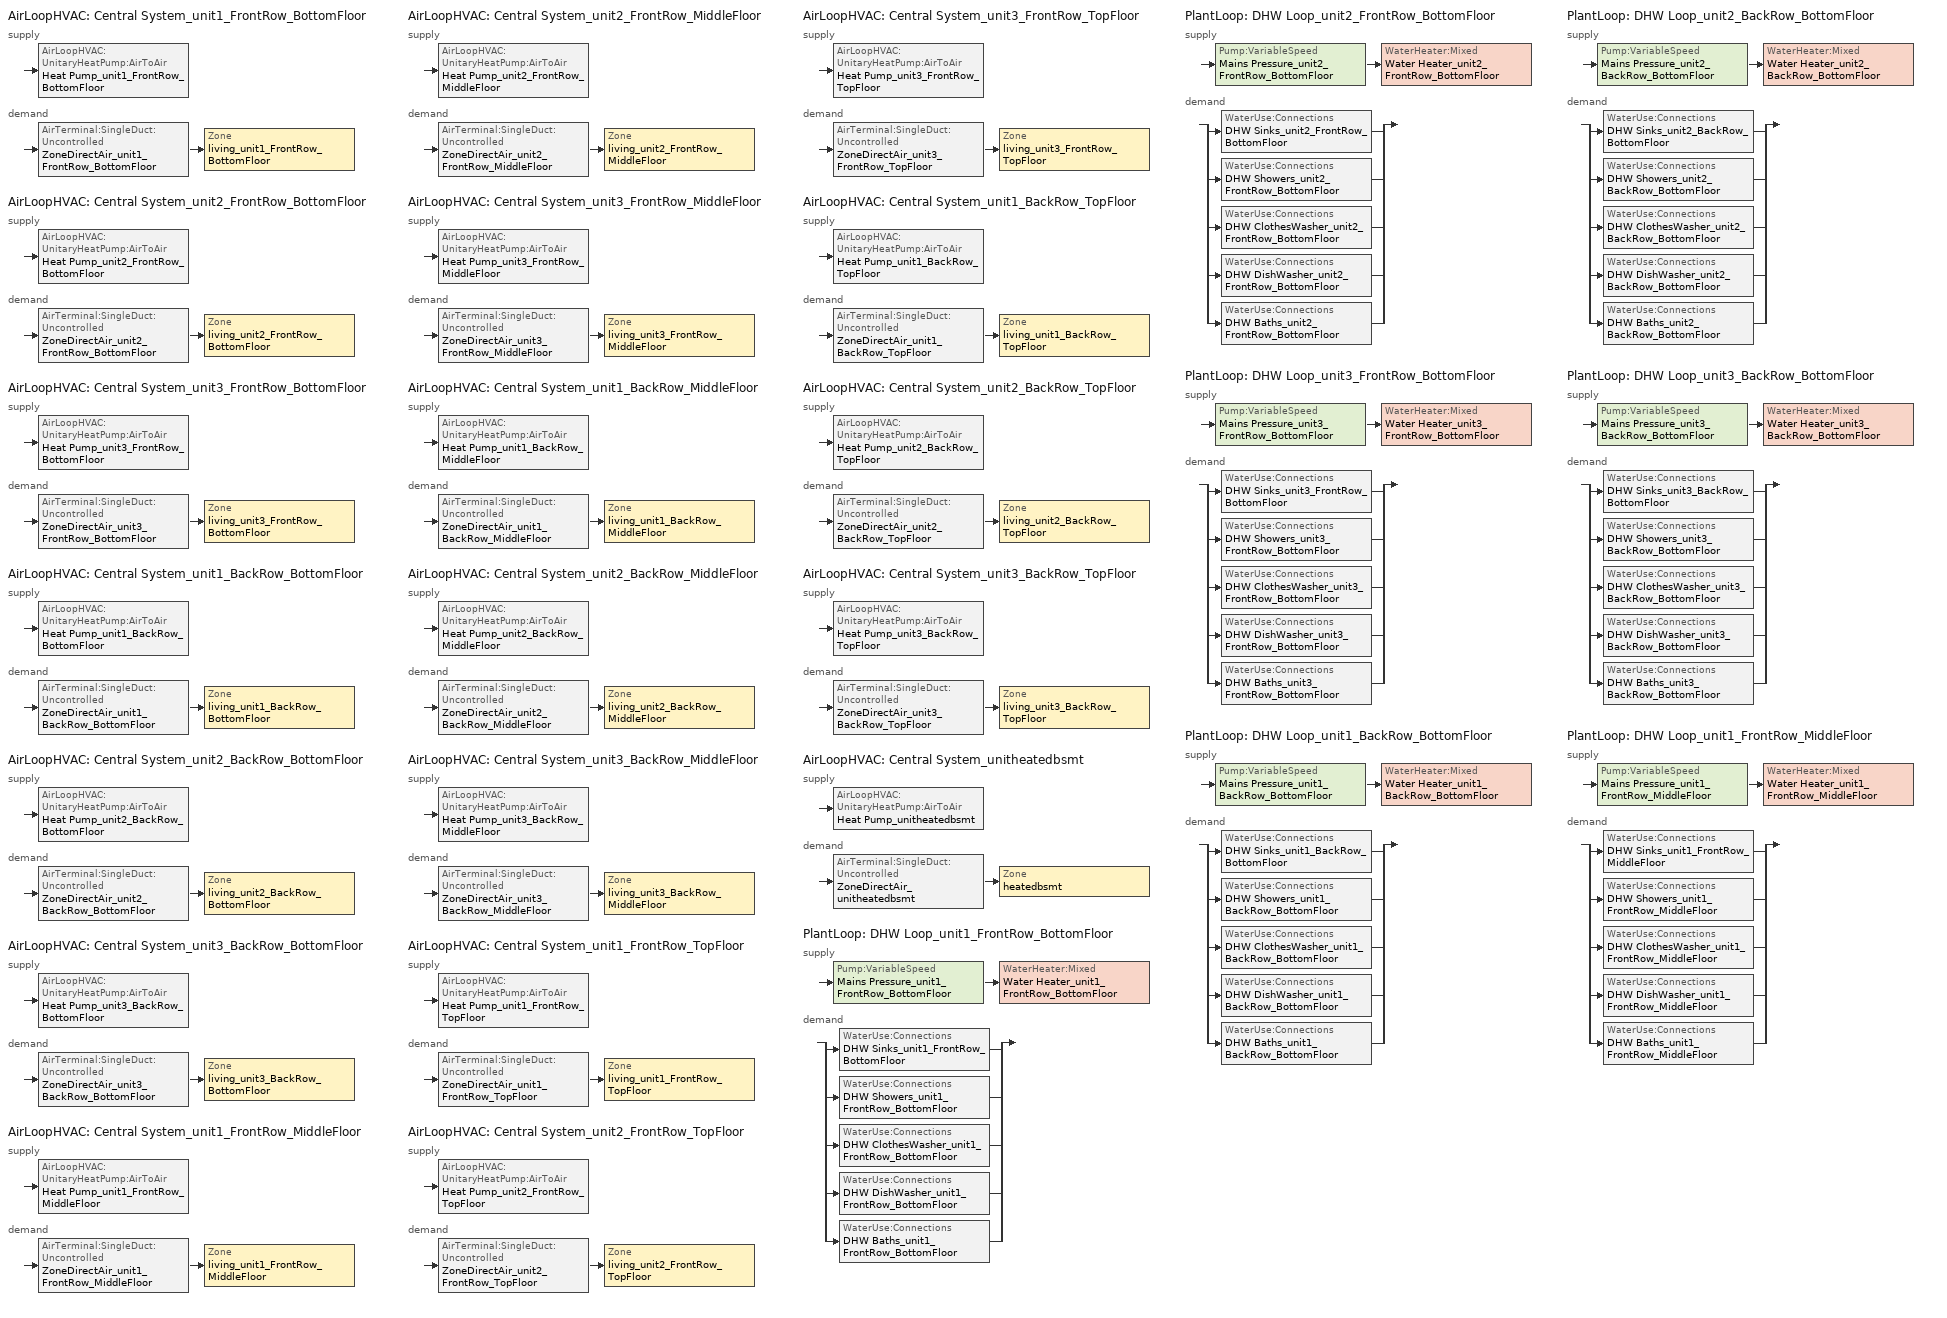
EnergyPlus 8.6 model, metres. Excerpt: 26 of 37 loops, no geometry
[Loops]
AirLoopHVAC 'Central System_unit1_FrontRow_BottomFloor'
 supply: AirLoopHVAC:UnitaryHeatPump:AirToAir 'Heat Pump_unit1_FrontRow_BottomFloor'
 demand: AirTerminal:SingleDuct:Uncontrolled 'ZoneDirectAir_unit1_FrontRow_BottomFloor' > Zone 'living_unit1_FrontRow_BottomFloor'
AirLoopHVAC 'Central System_unit2_FrontRow_BottomFloor'
 supply: AirLoopHVAC:UnitaryHeatPump:AirToAir 'Heat Pump_unit2_FrontRow_BottomFloor'
 demand: AirTerminal:SingleDuct:Uncontrolled 'ZoneDirectAir_unit2_FrontRow_BottomFloor' > Zone 'living_unit2_FrontRow_BottomFloor'
AirLoopHVAC 'Central System_unit3_FrontRow_BottomFloor'
 supply: AirLoopHVAC:UnitaryHeatPump:AirToAir 'Heat Pump_unit3_FrontRow_BottomFloor'
 demand: AirTerminal:SingleDuct:Uncontrolled 'ZoneDirectAir_unit3_FrontRow_BottomFloor' > Zone 'living_unit3_FrontRow_BottomFloor'
AirLoopHVAC 'Central System_unit1_BackRow_BottomFloor'
 supply: AirLoopHVAC:UnitaryHeatPump:AirToAir 'Heat Pump_unit1_BackRow_BottomFloor'
 demand: AirTerminal:SingleDuct:Uncontrolled 'ZoneDirectAir_unit1_BackRow_BottomFloor' > Zone 'living_unit1_BackRow_BottomFloor'
AirLoopHVAC 'Central System_unit2_BackRow_BottomFloor'
 supply: AirLoopHVAC:UnitaryHeatPump:AirToAir 'Heat Pump_unit2_BackRow_BottomFloor'
 demand: AirTerminal:SingleDuct:Uncontrolled 'ZoneDirectAir_unit2_BackRow_BottomFloor' > Zone 'living_unit2_BackRow_BottomFloor'
AirLoopHVAC 'Central System_unit3_BackRow_BottomFloor'
 supply: AirLoopHVAC:UnitaryHeatPump:AirToAir 'Heat Pump_unit3_BackRow_BottomFloor'
 demand: AirTerminal:SingleDuct:Uncontrolled 'ZoneDirectAir_unit3_BackRow_BottomFloor' > Zone 'living_unit3_BackRow_BottomFloor'
AirLoopHVAC 'Central System_unit1_FrontRow_MiddleFloor'
 supply: AirLoopHVAC:UnitaryHeatPump:AirToAir 'Heat Pump_unit1_FrontRow_MiddleFloor'
 demand: AirTerminal:SingleDuct:Uncontrolled 'ZoneDirectAir_unit1_FrontRow_MiddleFloor' > Zone 'living_unit1_FrontRow_MiddleFloor'
AirLoopHVAC 'Central System_unit2_FrontRow_MiddleFloor'
 supply: AirLoopHVAC:UnitaryHeatPump:AirToAir 'Heat Pump_unit2_FrontRow_MiddleFloor'
 demand: AirTerminal:SingleDuct:Uncontrolled 'ZoneDirectAir_unit2_FrontRow_MiddleFloor' > Zone 'living_unit2_FrontRow_MiddleFloor'
AirLoopHVAC 'Central System_unit3_FrontRow_MiddleFloor'
 supply: AirLoopHVAC:UnitaryHeatPump:AirToAir 'Heat Pump_unit3_FrontRow_MiddleFloor'
 demand: AirTerminal:SingleDuct:Uncontrolled 'ZoneDirectAir_unit3_FrontRow_MiddleFloor' > Zone 'living_unit3_FrontRow_MiddleFloor'
AirLoopHVAC 'Central System_unit1_BackRow_MiddleFloor'
 supply: AirLoopHVAC:UnitaryHeatPump:AirToAir 'Heat Pump_unit1_BackRow_MiddleFloor'
 demand: AirTerminal:SingleDuct:Uncontrolled 'ZoneDirectAir_unit1_BackRow_MiddleFloor' > Zone 'living_unit1_BackRow_MiddleFloor'
AirLoopHVAC 'Central System_unit2_BackRow_MiddleFloor'
 supply: AirLoopHVAC:UnitaryHeatPump:AirToAir 'Heat Pump_unit2_BackRow_MiddleFloor'
 demand: AirTerminal:SingleDuct:Uncontrolled 'ZoneDirectAir_unit2_BackRow_MiddleFloor' > Zone 'living_unit2_BackRow_MiddleFloor'
AirLoopHVAC 'Central System_unit3_BackRow_MiddleFloor'
 supply: AirLoopHVAC:UnitaryHeatPump:AirToAir 'Heat Pump_unit3_BackRow_MiddleFloor'
 demand: AirTerminal:SingleDuct:Uncontrolled 'ZoneDirectAir_unit3_BackRow_MiddleFloor' > Zone 'living_unit3_BackRow_MiddleFloor'
AirLoopHVAC 'Central System_unit1_FrontRow_TopFloor'
 supply: AirLoopHVAC:UnitaryHeatPump:AirToAir 'Heat Pump_unit1_FrontRow_TopFloor'
 demand: AirTerminal:SingleDuct:Uncontrolled 'ZoneDirectAir_unit1_FrontRow_TopFloor' > Zone 'living_unit1_FrontRow_TopFloor'
AirLoopHVAC 'Central System_unit2_FrontRow_TopFloor'
 supply: AirLoopHVAC:UnitaryHeatPump:AirToAir 'Heat Pump_unit2_FrontRow_TopFloor'
 demand: AirTerminal:SingleDuct:Uncontrolled 'ZoneDirectAir_unit2_FrontRow_TopFloor' > Zone 'living_unit2_FrontRow_TopFloor'
AirLoopHVAC 'Central System_unit3_FrontRow_TopFloor'
 supply: AirLoopHVAC:UnitaryHeatPump:AirToAir 'Heat Pump_unit3_FrontRow_TopFloor'
 demand: AirTerminal:SingleDuct:Uncontrolled 'ZoneDirectAir_unit3_FrontRow_TopFloor' > Zone 'living_unit3_FrontRow_TopFloor'
AirLoopHVAC 'Central System_unit1_BackRow_TopFloor'
 supply: AirLoopHVAC:UnitaryHeatPump:AirToAir 'Heat Pump_unit1_BackRow_TopFloor'
 demand: AirTerminal:SingleDuct:Uncontrolled 'ZoneDirectAir_unit1_BackRow_TopFloor' > Zone 'living_unit1_BackRow_TopFloor'
AirLoopHVAC 'Central System_unit2_BackRow_TopFloor'
 supply: AirLoopHVAC:UnitaryHeatPump:AirToAir 'Heat Pump_unit2_BackRow_TopFloor'
 demand: AirTerminal:SingleDuct:Uncontrolled 'ZoneDirectAir_unit2_BackRow_TopFloor' > Zone 'living_unit2_BackRow_TopFloor'
AirLoopHVAC 'Central System_unit3_BackRow_TopFloor'
 supply: AirLoopHVAC:UnitaryHeatPump:AirToAir 'Heat Pump_unit3_BackRow_TopFloor'
 demand: AirTerminal:SingleDuct:Uncontrolled 'ZoneDirectAir_unit3_BackRow_TopFloor' > Zone 'living_unit3_BackRow_TopFloor'
AirLoopHVAC 'Central System_unitheatedbsmt'
 supply: AirLoopHVAC:UnitaryHeatPump:AirToAir 'Heat Pump_unitheatedbsmt'
 demand: AirTerminal:SingleDuct:Uncontrolled 'ZoneDirectAir_unitheatedbsmt' > Zone 'heatedbsmt'
PlantLoop 'DHW Loop_unit1_FrontRow_BottomFloor'
 supply: Pump:VariableSpeed 'Mains Pressure_unit1_FrontRow_BottomFloor' > WaterHeater:Mixed 'Water Heater_unit1_FrontRow_BottomFloor'
 demand: split
  | WaterUse:Connections 'DHW Sinks_unit1_FrontRow_BottomFloor'
  | WaterUse:Connections 'DHW Showers_unit1_FrontRow_BottomFloor'
  | WaterUse:Connections 'DHW ClothesWasher_unit1_FrontRow_BottomFloor'
  | WaterUse:Connections 'DHW DishWasher_unit1_FrontRow_BottomFloor'
  | WaterUse:Connections 'DHW Baths_unit1_FrontRow_BottomFloor'
PlantLoop 'DHW Loop_unit2_FrontRow_BottomFloor'
 supply: Pump:VariableSpeed 'Mains Pressure_unit2_FrontRow_BottomFloor' > WaterHeater:Mixed 'Water Heater_unit2_FrontRow_BottomFloor'
 demand: split
  | WaterUse:Connections 'DHW Sinks_unit2_FrontRow_BottomFloor'
  | WaterUse:Connections 'DHW Showers_unit2_FrontRow_BottomFloor'
  | WaterUse:Connections 'DHW ClothesWasher_unit2_FrontRow_BottomFloor'
  | WaterUse:Connections 'DHW DishWasher_unit2_FrontRow_BottomFloor'
  | WaterUse:Connections 'DHW Baths_unit2_FrontRow_BottomFloor'
PlantLoop 'DHW Loop_unit3_FrontRow_BottomFloor'
 supply: Pump:VariableSpeed 'Mains Pressure_unit3_FrontRow_BottomFloor' > WaterHeater:Mixed 'Water Heater_unit3_FrontRow_BottomFloor'
 demand: split
  | WaterUse:Connections 'DHW Sinks_unit3_FrontRow_BottomFloor'
  | WaterUse:Connections 'DHW Showers_unit3_FrontRow_BottomFloor'
  | WaterUse:Connections 'DHW ClothesWasher_unit3_FrontRow_BottomFloor'
  | WaterUse:Connections 'DHW DishWasher_unit3_FrontRow_BottomFloor'
  | WaterUse:Connections 'DHW Baths_unit3_FrontRow_BottomFloor'
PlantLoop 'DHW Loop_unit1_BackRow_BottomFloor'
 supply: Pump:VariableSpeed 'Mains Pressure_unit1_BackRow_BottomFloor' > WaterHeater:Mixed 'Water Heater_unit1_BackRow_BottomFloor'
 demand: split
  | WaterUse:Connections 'DHW Sinks_unit1_BackRow_BottomFloor'
  | WaterUse:Connections 'DHW Showers_unit1_BackRow_BottomFloor'
  | WaterUse:Connections 'DHW ClothesWasher_unit1_BackRow_BottomFloor'
  | WaterUse:Connections 'DHW DishWasher_unit1_BackRow_BottomFloor'
  | WaterUse:Connections 'DHW Baths_unit1_BackRow_BottomFloor'
PlantLoop 'DHW Loop_unit2_BackRow_BottomFloor'
 supply: Pump:VariableSpeed 'Mains Pressure_unit2_BackRow_BottomFloor' > WaterHeater:Mixed 'Water Heater_unit2_BackRow_BottomFloor'
 demand: split
  | WaterUse:Connections 'DHW Sinks_unit2_BackRow_BottomFloor'
  | WaterUse:Connections 'DHW Showers_unit2_BackRow_BottomFloor'
  | WaterUse:Connections 'DHW ClothesWasher_unit2_BackRow_BottomFloor'
  | WaterUse:Connections 'DHW DishWasher_unit2_BackRow_BottomFloor'
  | WaterUse:Connections 'DHW Baths_unit2_BackRow_BottomFloor'
PlantLoop 'DHW Loop_unit3_BackRow_BottomFloor'
 supply: Pump:VariableSpeed 'Mains Pressure_unit3_BackRow_BottomFloor' > WaterHeater:Mixed 'Water Heater_unit3_BackRow_BottomFloor'
 demand: split
  | WaterUse:Connections 'DHW Sinks_unit3_BackRow_BottomFloor'
  | WaterUse:Connections 'DHW Showers_unit3_BackRow_BottomFloor'
  | WaterUse:Connections 'DHW ClothesWasher_unit3_BackRow_BottomFloor'
  | WaterUse:Connections 'DHW DishWasher_unit3_BackRow_BottomFloor'
  | WaterUse:Connections 'DHW Baths_unit3_BackRow_BottomFloor'
PlantLoop 'DHW Loop_unit1_FrontRow_MiddleFloor'
 supply: Pump:VariableSpeed 'Mains Pressure_unit1_FrontRow_MiddleFloor' > WaterHeater:Mixed 'Water Heater_unit1_FrontRow_MiddleFloor'
 demand: split
  | WaterUse:Connections 'DHW Sinks_unit1_FrontRow_MiddleFloor'
  | WaterUse:Connections 'DHW Showers_unit1_FrontRow_MiddleFloor'
  | WaterUse:Connections 'DHW ClothesWasher_unit1_FrontRow_MiddleFloor'
  | WaterUse:Connections 'DHW DishWasher_unit1_FrontRow_MiddleFloor'
  | WaterUse:Connections 'DHW Baths_unit1_FrontRow_MiddleFloor'
[ThermostatSetpoint:DualSetpoint]
thermostat_living Dual SP Control: Heating Setpoint Temperature Schedule=heating_sch; Cooling Setpoint Temperature Schedule=cooling_sch
[Sizing:Zone] Zone Cooling Design Supply Air Temperature Input Method=SupplyAirTemperature; Zone Cooling Design Supply Air Temperature {C}=12; Zone Heating Design Supply Air Temperature Input Method=SupplyAirTemperature; Zone Heating Design Supply Air Temperature {C}=50; Zone Cooling Design Supply Air Humidity Ratio {kgWater/kgDryAir}=0.008; Zone Heating Design Supply Air Humidity Ratio {kgWater/kgDryAir}=0.008; Cooling Design Air Flow Method=DesignDay; Cooling Minimum Air Flow per Zone Floor Area {m3/s-m2}=0.000762; Heating Design Air Flow Method=DesignDay; Heating Maximum Air Flow per Zone Floor Area {m3/s-m2}=0.002032; Heating Maximum Air Flow {m3/s}=0.141576; Heating Maximum Air Flow Fraction=0.3
Name | Design Specification Outdoor Air Object
living_unit1_FrontRow_BottomFloor | SZ_DSOA_living_unit1_FrontRow_BottomFloor
living_unit2_FrontRow_BottomFloor | SZ_DSOA_living_unit2_FrontRow_BottomFloor
living_unit3_FrontRow_BottomFloor | SZ_DSOA_living_unit3_FrontRow_BottomFloor
living_unit1_BackRow_BottomFloor | SZ_DSOA_living_unit1_BackRow_BottomFloor
living_unit2_BackRow_BottomFloor | SZ_DSOA_living_unit2_BackRow_BottomFloor
living_unit3_BackRow_BottomFloor | SZ_DSOA_living_unit3_BackRow_BottomFloor
living_unit1_FrontRow_MiddleFloor | SZ_DSOA_living_unit1_FrontRow_MiddleFloor
living_unit2_FrontRow_MiddleFloor | SZ_DSOA_living_unit2_FrontRow_MiddleFloor
living_unit3_FrontRow_MiddleFloor | SZ_DSOA_living_unit3_FrontRow_MiddleFloor
living_unit1_BackRow_MiddleFloor | SZ_DSOA_living_unit1_BackRow_MiddleFloor
living_unit2_BackRow_MiddleFloor | SZ_DSOA_living_unit2_BackRow_MiddleFloor
living_unit3_BackRow_MiddleFloor | SZ_DSOA_living_unit3_BackRow_MiddleFloor
living_unit1_FrontRow_TopFloor | SZ_DSOA_living_unit1_FrontRow_TopFloor
living_unit2_FrontRow_TopFloor | SZ_DSOA_living_unit2_FrontRow_TopFloor
living_unit3_FrontRow_TopFloor | SZ_DSOA_living_unit3_FrontRow_TopFloor
living_unit1_BackRow_TopFloor | SZ_DSOA_living_unit1_BackRow_TopFloor
living_unit2_BackRow_TopFloor | SZ_DSOA_living_unit2_BackRow_TopFloor
living_unit3_BackRow_TopFloor | SZ_DSOA_living_unit3_BackRow_TopFloor
heatedbsmt | SZ_DSOAheatedbsmt
[Sizing:System] Type of Load to Size On=Sensible; Design Outdoor Air Flow Rate {m3/s}=autosize; Central Heating Maximum System Air Flow Ratio=1; Preheat Design Temperature {C}=7; Preheat Design Humidity Ratio {kg-H2O/kg-Air}=0.008; Precool Design Temperature {C}=11; Precool Design Humidity Ratio {kg-H2O/kg-Air}=0.008; Central Cooling Design Supply Air Temperature {C}=12; Central Heating Design Supply Air Temperature {C}=50; Tpye of Zone Sum to Use=NonCoincident; 100% Outdoor Air in Cooling=No; 100% Outdoor Air in Heating=No; Central Cooling Design Supply Air Humidity Ratio {kg-H2O/kg-Air}=0.008; Central Heating Design Supply Air Humidity Ratio {kg-H2O/kg-Air}=0.008; Cooling Supply Air Flow Rate Method=DesignDay; Heating Supply Air Flow Rate Method=DesignDay; Zone Maximum Outdoor Air Fraction=1; Cooling Design Capacity Method=CoolingDesignCapacity; Cooling Design Capacity {W}=autosize; Heating Design Capacity Method=HeatingDesignCapacity; Heating Design Capacity {W}=autosize; Central Cooling Capacity Control Method=OnOff
Central System_unit1_FrontRow_BottomFloor; Central System_unit2_FrontRow_BottomFloor; Central System_unit3_FrontRow_BottomFloor; Central System_unit1_BackRow_BottomFloor; Central System_unit2_BackRow_BottomFloor; Central System_unit3_BackRow_BottomFloor; Central System_unit1_FrontRow_MiddleFloor; Central System_unit2_FrontRow_MiddleFloor; Central System_unit3_FrontRow_MiddleFloor; Central System_unit1_BackRow_MiddleFloor; Central System_unit2_BackRow_MiddleFloor; Central System_unit3_BackRow_MiddleFloor; Central System_unit1_FrontRow_TopFloor; Central System_unit2_FrontRow_TopFloor; Central System_unit3_FrontRow_TopFloor; Central System_unit1_BackRow_TopFloor; Central System_unit2_BackRow_TopFloor; Central System_unit3_BackRow_TopFloor; Central System_unitheatedbsmt
[ZoneControl:Thermostat] Control Type Schedule=zone_control_type; Control 1=thermostat_living Dual SP Control
Name | Zone or ZoneList | Zone
Zone Thermostat_unit1_FrontRow_BottomFloor | living_unit1_FrontRow_BottomFloor
Zone Thermostat_unit2_FrontRow_BottomFloor | living_unit2_FrontRow_BottomFloor
Zone Thermostat_unit3_FrontRow_BottomFloor | living_unit3_FrontRow_BottomFloor
Zone Thermostat_unit1_BackRow_BottomFloor | living_unit1_BackRow_BottomFloor
Zone Thermostat_unit2_BackRow_BottomFloor | living_unit2_BackRow_BottomFloor
Zone Thermostat_unit3_BackRow_BottomFloor | living_unit3_BackRow_BottomFloor
Zone Thermostat_unit1_FrontRow_MiddleFloor | living_unit1_FrontRow_MiddleFloor
Zone Thermostat_unit2_FrontRow_MiddleFloor | living_unit2_FrontRow_MiddleFloor
Zone Thermostat_unit3_FrontRow_MiddleFloor | living_unit3_FrontRow_MiddleFloor
Zone Thermostat_unit1_BackRow_MiddleFloor | living_unit1_BackRow_MiddleFloor
Zone Thermostat_unit2_BackRow_MiddleFloor | living_unit2_BackRow_MiddleFloor
Zone Thermostat_unit3_BackRow_MiddleFloor | living_unit3_BackRow_MiddleFloor
Zone Thermostat_unit1_FrontRow_TopFloor | living_unit1_FrontRow_TopFloor
Zone Thermostat_unit2_FrontRow_TopFloor | living_unit2_FrontRow_TopFloor
Zone Thermostat_unit3_FrontRow_TopFloor | living_unit3_FrontRow_TopFloor
Zone Thermostat_unit1_BackRow_TopFloor | living_unit1_BackRow_TopFloor
Zone Thermostat_unit2_BackRow_TopFloor | living_unit2_BackRow_TopFloor
Zone Thermostat_unit3_BackRow_TopFloor | living_unit3_BackRow_TopFloor
Zone Thermostat_unitheatedbsmt |  | heatedbsmt
[AirTerminal:SingleDuct:Uncontrolled] Availability Schedule=always_avail; Maximum Air Flow Rate {m3/s}=autosize
ZoneDirectAir_unit1_FrontRow_BottomFloor; ZoneDirectAir_unit2_FrontRow_BottomFloor; ZoneDirectAir_unit3_FrontRow_BottomFloor; ZoneDirectAir_unit1_BackRow_BottomFloor; ZoneDirectAir_unit2_BackRow_BottomFloor; ZoneDirectAir_unit3_BackRow_BottomFloor; ZoneDirectAir_unit1_FrontRow_MiddleFloor; ZoneDirectAir_unit2_FrontRow_MiddleFloor; ZoneDirectAir_unit3_FrontRow_MiddleFloor; ZoneDirectAir_unit1_BackRow_MiddleFloor; ZoneDirectAir_unit2_BackRow_MiddleFloor; ZoneDirectAir_unit3_BackRow_MiddleFloor; ZoneDirectAir_unit1_FrontRow_TopFloor; ZoneDirectAir_unit2_FrontRow_TopFloor; ZoneDirectAir_unit3_FrontRow_TopFloor; ZoneDirectAir_unit1_BackRow_TopFloor; ZoneDirectAir_unit2_BackRow_TopFloor; ZoneDirectAir_unit3_BackRow_TopFloor; ZoneDirectAir_unitheatedbsmt
[DesignSpecification:OutdoorAir] Outdoor Air Method=Flow/Zone; Outdoor Air Flow per Person {m3/s-person}=0; Outdoor Air Flow per Zone {m3/s}=0.0212376
SZ_DSOA_living_unit1_FrontRow_BottomFloor; SZ_DSOA_living_unit2_FrontRow_BottomFloor; SZ_DSOA_living_unit3_FrontRow_BottomFloor; SZ_DSOA_living_unit1_BackRow_BottomFloor; SZ_DSOA_living_unit2_BackRow_BottomFloor; SZ_DSOA_living_unit3_BackRow_BottomFloor; SZ_DSOA_living_unit1_FrontRow_MiddleFloor; SZ_DSOA_living_unit2_FrontRow_MiddleFloor; SZ_DSOA_living_unit3_FrontRow_MiddleFloor; SZ_DSOA_living_unit1_BackRow_MiddleFloor; SZ_DSOA_living_unit2_BackRow_MiddleFloor; SZ_DSOA_living_unit3_BackRow_MiddleFloor; SZ_DSOA_living_unit1_FrontRow_TopFloor; SZ_DSOA_living_unit2_FrontRow_TopFloor; SZ_DSOA_living_unit3_FrontRow_TopFloor; SZ_DSOA_living_unit1_BackRow_TopFloor; SZ_DSOA_living_unit2_BackRow_TopFloor; SZ_DSOA_living_unit3_BackRow_TopFloor; SZ_DSOAheatedbsmt
[Coil:Cooling:DX:SingleSpeed] Availability Schedule=always_avail; Rated Total Cooling Capacity {W}=autosize; Rated Sensible Heat Ratio=autosize; Rated COP=4.06853; Rated Air Flow Rate {m3/s}=autosize; Total Cooling Capacity Function of Temperature Curve=HPACCoolCapFT; Total Cooling Capacity Function of Flow Fraction Curve=HPACCoolCapFFF; Energy Input Ratio Function of Temperature Curve=HPACCOOLEIRFT; Energy Input Ratio Function of Flow Fraction Curve=HPACCOOLEIRFFF; Part Load Fraction Correlation Curve=HPACCOOLPLFFPLR
DX Cooling Coil_unit1_FrontRow_BottomFloor; DX Cooling Coil_unit2_FrontRow_BottomFloor; DX Cooling Coil_unit3_FrontRow_BottomFloor; DX Cooling Coil_unit1_BackRow_BottomFloor; DX Cooling Coil_unit2_BackRow_BottomFloor; DX Cooling Coil_unit3_BackRow_BottomFloor; DX Cooling Coil_unit1_FrontRow_MiddleFloor; DX Cooling Coil_unit2_FrontRow_MiddleFloor; DX Cooling Coil_unit3_FrontRow_MiddleFloor; DX Cooling Coil_unit1_BackRow_MiddleFloor; DX Cooling Coil_unit2_BackRow_MiddleFloor; DX Cooling Coil_unit3_BackRow_MiddleFloor; DX Cooling Coil_unit1_FrontRow_TopFloor; DX Cooling Coil_unit2_FrontRow_TopFloor; DX Cooling Coil_unit3_FrontRow_TopFloor; DX Cooling Coil_unit1_BackRow_TopFloor; DX Cooling Coil_unit2_BackRow_TopFloor; DX Cooling Coil_unit3_BackRow_TopFloor; DX Cooling Coil_unitheatedbsmt
[Fan:OnOff] Availability Schedule=always_avail; Fan Efficiency   #From the study from Dave...=0.50054; Pressure Rise {Pa}   #based on 0.5W/cfm assuming 1200 cfm,motor eff = 0.65 @ 400cfm/ton and fan eff = 0.58...=400; Maximum Flow Rate {m3/s}=autosize; Motor Efficiency   #From the study from Dave @ 400cfm/ton and back calculating for seer > 13...=0.863; Motor In Airstream Fraction=1
Supply Fan_unit1_FrontRow_BottomFloor; Supply Fan_unit2_FrontRow_BottomFloor; Supply Fan_unit3_FrontRow_BottomFloor; Supply Fan_unit1_BackRow_BottomFloor; Supply Fan_unit2_BackRow_BottomFloor; Supply Fan_unit3_BackRow_BottomFloor; Supply Fan_unit1_FrontRow_MiddleFloor; Supply Fan_unit2_FrontRow_MiddleFloor; Supply Fan_unit3_FrontRow_MiddleFloor; Supply Fan_unit1_BackRow_MiddleFloor; Supply Fan_unit2_BackRow_MiddleFloor; Supply Fan_unit3_BackRow_MiddleFloor; Supply Fan_unit1_FrontRow_TopFloor; Supply Fan_unit2_FrontRow_TopFloor; Supply Fan_unit3_FrontRow_TopFloor; Supply Fan_unit1_BackRow_TopFloor; Supply Fan_unit2_BackRow_TopFloor; Supply Fan_unit3_BackRow_TopFloor; Supply Fan_unitheatedbsmt
[AirLoopHVAC] Design Supply Air Flow Rate {m3/s}=autosize
Central System_unit1_FrontRow_BottomFloor; Central System_unit2_FrontRow_BottomFloor; Central System_unit3_FrontRow_BottomFloor; Central System_unit1_BackRow_BottomFloor; Central System_unit2_BackRow_BottomFloor; Central System_unit3_BackRow_BottomFloor; Central System_unit1_FrontRow_MiddleFloor; Central System_unit2_FrontRow_MiddleFloor; Central System_unit3_FrontRow_MiddleFloor; Central System_unit1_BackRow_MiddleFloor; Central System_unit2_BackRow_MiddleFloor; Central System_unit3_BackRow_MiddleFloor; Central System_unit1_FrontRow_TopFloor; Central System_unit2_FrontRow_TopFloor; Central System_unit3_FrontRow_TopFloor; Central System_unit1_BackRow_TopFloor; Central System_unit2_BackRow_TopFloor; Central System_unit3_BackRow_TopFloor; Central System_unitheatedbsmt
[AirLoopHVAC:UnitaryHeatPump:AirToAir] Availability Schedule=always_avail; Supply Air Flow Rate During Cooling Operation {m3/s}=autosize; Supply Air Flow Rate During Heating Operation {m3/s}=autosize; Supply Air Flow Rate When No Cooling or Heating is Needed {m3/s}=0; Maximum Supply Air Temperature from Supplemental Heater {C}=50; Maximum Outdoor Dry-Bulb Temperature for Supplemental Heater Operation {C}=10; Fan Placement=BlowThrough; Supply Air Fan Operating Mode Schedule=fan_cycle
Name | Controlling Zone or Thermostat Location | Supply Air Fan | Heating Coil | Cooling Coil | Supplemental Heating Coil
Heat Pump_unit1_FrontRow_BottomFloor | living_unit1_FrontRow_BottomFloor | Supply Fan_unit1_FrontRow_BottomFloor | Main DX Heating Coil_unit1_FrontRow_BottomFloor | DX Cooling Coil_unit1_FrontRow_BottomFloor | Supp Heating Coil_unit1_FrontRow_BottomFloor
Heat Pump_unit2_FrontRow_BottomFloor | living_unit2_FrontRow_BottomFloor | Supply Fan_unit2_FrontRow_BottomFloor | Main DX Heating Coil_unit2_FrontRow_BottomFloor | DX Cooling Coil_unit2_FrontRow_BottomFloor | Supp Heating Coil_unit2_FrontRow_BottomFloor
Heat Pump_unit3_FrontRow_BottomFloor | living_unit3_FrontRow_BottomFloor | Supply Fan_unit3_FrontRow_BottomFloor | Main DX Heating Coil_unit3_FrontRow_BottomFloor | DX Cooling Coil_unit3_FrontRow_BottomFloor | Supp Heating Coil_unit3_FrontRow_BottomFloor
Heat Pump_unit1_BackRow_BottomFloor | living_unit1_BackRow_BottomFloor | Supply Fan_unit1_BackRow_BottomFloor | Main DX Heating Coil_unit1_BackRow_BottomFloor | DX Cooling Coil_unit1_BackRow_BottomFloor | Supp Heating Coil_unit1_BackRow_BottomFloor
Heat Pump_unit2_BackRow_BottomFloor | living_unit2_BackRow_BottomFloor | Supply Fan_unit2_BackRow_BottomFloor | Main DX Heating Coil_unit2_BackRow_BottomFloor | DX Cooling Coil_unit2_BackRow_BottomFloor | Supp Heating Coil_unit2_BackRow_BottomFloor
Heat Pump_unit3_BackRow_BottomFloor | living_unit3_BackRow_BottomFloor | Supply Fan_unit3_BackRow_BottomFloor | Main DX Heating Coil_unit3_BackRow_BottomFloor | DX Cooling Coil_unit3_BackRow_BottomFloor | Supp Heating Coil_unit3_BackRow_BottomFloor
Heat Pump_unit1_FrontRow_MiddleFloor | living_unit1_FrontRow_MiddleFloor | Supply Fan_unit1_FrontRow_MiddleFloor | Main DX Heating Coil_unit1_FrontRow_MiddleFloor | DX Cooling Coil_unit1_FrontRow_MiddleFloor | Supp Heating Coil_unit1_FrontRow_MiddleFloor
Heat Pump_unit2_FrontRow_MiddleFloor | living_unit2_FrontRow_MiddleFloor | Supply Fan_unit2_FrontRow_MiddleFloor | Main DX Heating Coil_unit2_FrontRow_MiddleFloor | DX Cooling Coil_unit2_FrontRow_MiddleFloor | Supp Heating Coil_unit2_FrontRow_MiddleFloor
Heat Pump_unit3_FrontRow_MiddleFloor | living_unit3_FrontRow_MiddleFloor | Supply Fan_unit3_FrontRow_MiddleFloor | Main DX Heating Coil_unit3_FrontRow_MiddleFloor | DX Cooling Coil_unit3_FrontRow_MiddleFloor | Supp Heating Coil_unit3_FrontRow_MiddleFloor
Heat Pump_unit1_BackRow_MiddleFloor | living_unit1_BackRow_MiddleFloor | Supply Fan_unit1_BackRow_MiddleFloor | Main DX Heating Coil_unit1_BackRow_MiddleFloor | DX Cooling Coil_unit1_BackRow_MiddleFloor | Supp Heating Coil_unit1_BackRow_MiddleFloor
Heat Pump_unit2_BackRow_MiddleFloor | living_unit2_BackRow_MiddleFloor | Supply Fan_unit2_BackRow_MiddleFloor | Main DX Heating Coil_unit2_BackRow_MiddleFloor | DX Cooling Coil_unit2_BackRow_MiddleFloor | Supp Heating Coil_unit2_BackRow_MiddleFloor
Heat Pump_unit3_BackRow_MiddleFloor | living_unit3_BackRow_MiddleFloor | Supply Fan_unit3_BackRow_MiddleFloor | Main DX Heating Coil_unit3_BackRow_MiddleFloor | DX Cooling Coil_unit3_BackRow_MiddleFloor | Supp Heating Coil_unit3_BackRow_MiddleFloor
Heat Pump_unit1_FrontRow_TopFloor | living_unit1_FrontRow_TopFloor | Supply Fan_unit1_FrontRow_TopFloor | Main DX Heating Coil_unit1_FrontRow_TopFloor | DX Cooling Coil_unit1_FrontRow_TopFloor | Supp Heating Coil_unit1_FrontRow_TopFloor
Heat Pump_unit2_FrontRow_TopFloor | living_unit2_FrontRow_TopFloor | Supply Fan_unit2_FrontRow_TopFloor | Main DX Heating Coil_unit2_FrontRow_TopFloor | DX Cooling Coil_unit2_FrontRow_TopFloor | Supp Heating Coil_unit2_FrontRow_TopFloor
Heat Pump_unit3_FrontRow_TopFloor | living_unit3_FrontRow_TopFloor | Supply Fan_unit3_FrontRow_TopFloor | Main DX Heating Coil_unit3_FrontRow_TopFloor | DX Cooling Coil_unit3_FrontRow_TopFloor | Supp Heating Coil_unit3_FrontRow_TopFloor
Heat Pump_unit1_BackRow_TopFloor | living_unit1_BackRow_TopFloor | Supply Fan_unit1_BackRow_TopFloor | Main DX Heating Coil_unit1_BackRow_TopFloor | DX Cooling Coil_unit1_BackRow_TopFloor | Supp Heating Coil_unit1_BackRow_TopFloor
Heat Pump_unit2_BackRow_TopFloor | living_unit2_BackRow_TopFloor | Supply Fan_unit2_BackRow_TopFloor | Main DX Heating Coil_unit2_BackRow_TopFloor | DX Cooling Coil_unit2_BackRow_TopFloor | Supp Heating Coil_unit2_BackRow_TopFloor
Heat Pump_unit3_BackRow_TopFloor | living_unit3_BackRow_TopFloor | Supply Fan_unit3_BackRow_TopFloor | Main DX Heating Coil_unit3_BackRow_TopFloor | DX Cooling Coil_unit3_BackRow_TopFloor | Supp Heating Coil_unit3_BackRow_TopFloor
Heat Pump_unitheatedbsmt | heatedbsmt | Supply Fan_unitheatedbsmt | Main DX Heating Coil_unitheatedbsmt | DX Cooling Coil_unitheatedbsmt | Supp Heating Coil_unitheatedbsmt
[Coil:Heating:DX:SingleSpeed] Availability Schedule=always_avail; Rated Total Heating Capacity {W}=autosize; Rated COP=3.69308; Rated Air Flow Rate {m3/s}=autosize; Total Heating Capacity Function of Temperature Curve=HPACHeatCapFT; Total Heating Capacity Function of Flow Fraction Curve=HPACHeatCapFFF; Energy Input Ratio Function of Temperature Curve=HPACHeatEIRFT; Energy Input Ratio Function of Flow Fraction Curve=HPACHeatEIRFFF; Part Load Fraction Correlation Curve=HPACCOOLPLFFPLR; Defrost Energy Input Ratio Function of Temperature Curve=Defrost_EIR_FT; Minimum Outdoor Dry-Bulb Temperature for Compressor Operation {C}=-17.78; Maximum Outdoor Dry-Bulb Temperature for Defrost Operation {C}=5; Crankcase Heater Capacity {W}=200; Maximum Outdoor Dry-Bulb Temperature for Crankcase Heater Operation {C}=10; Defrost Strategy=ReverseCycle; Defrost Control=OnDemand
Main DX Heating Coil_unit1_FrontRow_BottomFloor; Main DX Heating Coil_unit2_FrontRow_BottomFloor; Main DX Heating Coil_unit3_FrontRow_BottomFloor; Main DX Heating Coil_unit1_BackRow_BottomFloor; Main DX Heating Coil_unit2_BackRow_BottomFloor; Main DX Heating Coil_unit3_BackRow_BottomFloor; Main DX Heating Coil_unit1_FrontRow_MiddleFloor; Main DX Heating Coil_unit2_FrontRow_MiddleFloor; Main DX Heating Coil_unit3_FrontRow_MiddleFloor; Main DX Heating Coil_unit1_BackRow_MiddleFloor; Main DX Heating Coil_unit2_BackRow_MiddleFloor; Main DX Heating Coil_unit3_BackRow_MiddleFloor; Main DX Heating Coil_unit1_FrontRow_TopFloor; Main DX Heating Coil_unit2_FrontRow_TopFloor; Main DX Heating Coil_unit3_FrontRow_TopFloor; Main DX Heating Coil_unit1_BackRow_TopFloor; Main DX Heating Coil_unit2_BackRow_TopFloor; Main DX Heating Coil_unit3_BackRow_TopFloor; Main DX Heating Coil_unitheatedbsmt
[Coil:Heating:Electric] Availability Schedule=always_avail; Efficiency=1; Nominal Capacity {W}=autosize
Supp Heating Coil_unit1_FrontRow_BottomFloor; Supp Heating Coil_unit2_FrontRow_BottomFloor; Supp Heating Coil_unit3_FrontRow_BottomFloor; Supp Heating Coil_unit1_BackRow_BottomFloor; Supp Heating Coil_unit2_BackRow_BottomFloor; Supp Heating Coil_unit3_BackRow_BottomFloor; Supp Heating Coil_unit1_FrontRow_MiddleFloor; Supp Heating Coil_unit2_FrontRow_MiddleFloor; Supp Heating Coil_unit3_FrontRow_MiddleFloor; Supp Heating Coil_unit1_BackRow_MiddleFloor; Supp Heating Coil_unit2_BackRow_MiddleFloor; Supp Heating Coil_unit3_BackRow_MiddleFloor; Supp Heating Coil_unit1_FrontRow_TopFloor; Supp Heating Coil_unit2_FrontRow_TopFloor; Supp Heating Coil_unit3_FrontRow_TopFloor; Supp Heating Coil_unit1_BackRow_TopFloor; Supp Heating Coil_unit2_BackRow_TopFloor; Supp Heating Coil_unit3_BackRow_TopFloor; Supp Heating Coil_unitheatedbsmt
[Zone equipment]
living_unit1_FrontRow_BottomFloor: ZoneDirectAir_unit1_FrontRow_BottomFloor
living_unit2_FrontRow_BottomFloor: ZoneDirectAir_unit2_FrontRow_BottomFloor
living_unit3_FrontRow_BottomFloor: ZoneDirectAir_unit3_FrontRow_BottomFloor
living_unit1_BackRow_BottomFloor: ZoneDirectAir_unit1_BackRow_BottomFloor
living_unit2_BackRow_BottomFloor: ZoneDirectAir_unit2_BackRow_BottomFloor
living_unit3_BackRow_BottomFloor: ZoneDirectAir_unit3_BackRow_BottomFloor
living_unit1_FrontRow_MiddleFloor: ZoneDirectAir_unit1_FrontRow_MiddleFloor
living_unit2_FrontRow_MiddleFloor: ZoneDirectAir_unit2_FrontRow_MiddleFloor
living_unit3_FrontRow_MiddleFloor: ZoneDirectAir_unit3_FrontRow_MiddleFloor
living_unit1_BackRow_MiddleFloor: ZoneDirectAir_unit1_BackRow_MiddleFloor
living_unit2_BackRow_MiddleFloor: ZoneDirectAir_unit2_BackRow_MiddleFloor
living_unit3_BackRow_MiddleFloor: ZoneDirectAir_unit3_BackRow_MiddleFloor
living_unit1_FrontRow_TopFloor: ZoneDirectAir_unit1_FrontRow_TopFloor
living_unit2_FrontRow_TopFloor: ZoneDirectAir_unit2_FrontRow_TopFloor
living_unit3_FrontRow_TopFloor: ZoneDirectAir_unit3_FrontRow_TopFloor
living_unit1_BackRow_TopFloor: ZoneDirectAir_unit1_BackRow_TopFloor
living_unit2_BackRow_TopFloor: ZoneDirectAir_unit2_BackRow_TopFloor
living_unit3_BackRow_TopFloor: ZoneDirectAir_unit3_BackRow_TopFloor
heatedbsmt: ZoneDirectAir_unitheatedbsmt
[Pump:VariableSpeed] Rated Flow Rate {m3/s}=autosize; Rated Pump Head {Pa}=1; Rated Power Consumption {W}=0; Motor Efficiency=1; Fraction of Motor Inefficiencies to Fluid Stream=0; Coefficient 1 of the Part Load Performance Curve=0; Coefficient 2 of the Part Load Performance Curve=1; Coefficient 3 of the Part Load Performance Curve=0; Coefficient 4 of the Part Load Performance Curve=0; Minimum Flow Rate {m3/s}=0; Pump Control Type=Intermittent
Mains Pressure_unit1_FrontRow_BottomFloor; Mains Pressure_unit2_FrontRow_BottomFloor; Mains Pressure_unit3_FrontRow_BottomFloor; Mains Pressure_unit1_BackRow_BottomFloor; Mains Pressure_unit2_BackRow_BottomFloor; Mains Pressure_unit3_BackRow_BottomFloor; Mains Pressure_unit1_FrontRow_MiddleFloor
[WaterHeater:Mixed] Tank Volume {m3}=0.196841; Setpoint Temperature Schedule=dhw_setpt; Deadband Temperature Difference {deltaC}=2; Maximum Temperature Limit {C}=50; Heater Control Type=Cycle; Heater Maximum Capacity {W}=autosize; Heater Minimum Capacity {W}=0; Heater Ignition Minimum Flow Rate {m3/s}=0; Heater Fuel Type=electricity; Heater Thermal Efficiency=1; Ambient Temperature Indicator=Zone; Ambient Temperature Zone=living_unit1_FrontRow_BottomFloor; Off Cycle Loss Coefficient to Ambient Temperature {W/K}=1.23162; Off Cycle Loss Fraction to Zone=1; On Cycle Loss Coefficient to Ambient Temperature {W/K}=1.23162; On Cycle Loss Fraction to Zone=1; Peak Use Flow Rate {m3/s}=0; Use Side Effectiveness=1; Source Side Effectiveness=1; Use Side Design Flow Rate {m3/s}=autosize; Source Side Design Flow Rate {m3/s}=0; Indirect Water Heating Recovery Time {hr}=1.5
Water Heater_unit1_FrontRow_BottomFloor; Water Heater_unit2_FrontRow_BottomFloor; Water Heater_unit3_FrontRow_BottomFloor; Water Heater_unit1_BackRow_BottomFloor; Water Heater_unit2_BackRow_BottomFloor; Water Heater_unit3_BackRow_BottomFloor; Water Heater_unit1_FrontRow_MiddleFloor
[WaterHeater:Sizing] Design Mode=ResidentialHUD-FHAMinimum; Number of Bedrooms=2; Number of Bathrooms=2
Water Heater_unit1_FrontRow_BottomFloor; Water Heater_unit2_FrontRow_BottomFloor; Water Heater_unit3_FrontRow_BottomFloor; Water Heater_unit1_BackRow_BottomFloor; Water Heater_unit2_BackRow_BottomFloor; Water Heater_unit3_BackRow_BottomFloor; Water Heater_unit1_FrontRow_MiddleFloor
[Sizing:Plant] Loop Type=Heating; Design Loop Exit Temperature {C}=48.8889; Loop Design Temperature Difference {deltaC}=5.55556
DHW Loop_unit1_FrontRow_BottomFloor; DHW Loop_unit2_FrontRow_BottomFloor; DHW Loop_unit3_FrontRow_BottomFloor; DHW Loop_unit1_BackRow_BottomFloor; DHW Loop_unit2_BackRow_BottomFloor; DHW Loop_unit3_BackRow_BottomFloor; DHW Loop_unit1_FrontRow_MiddleFloor
[PlantLoop] Fluid Type=Water; Maximum Loop Temperature {C}=100; Minimum Loop Temperature {C}=0; Maximum Loop Flow Rate {m3/s}=autosize; Minimum Loop Flow Rate {m3/s}=0; Plant Loop Volume {m3}=autocalculate; Load Distribution Scheme=Optimal
Name | Plant Equipment Operation Scheme
DHW Loop_unit1_FrontRow_BottomFloor | DHW Loop Operation_unit1_FrontRow_BottomFloor
DHW Loop_unit2_FrontRow_BottomFloor | DHW Loop Operation_unit2_FrontRow_BottomFloor
DHW Loop_unit3_FrontRow_BottomFloor | DHW Loop Operation_unit3_FrontRow_BottomFloor
DHW Loop_unit1_BackRow_BottomFloor | DHW Loop Operation_unit1_BackRow_BottomFloor
DHW Loop_unit2_BackRow_BottomFloor | DHW Loop Operation_unit2_BackRow_BottomFloor
DHW Loop_unit3_BackRow_BottomFloor | DHW Loop Operation_unit3_BackRow_BottomFloor
DHW Loop_unit1_FrontRow_MiddleFloor | DHW Loop Operation_unit1_FrontRow_MiddleFloor
[PlantEquipmentList]
DHW Plant Equipment_unit1_FrontRow_BottomFloor: Water Heater_unit1_FrontRow_BottomFloor
DHW Plant Equipment_unit2_FrontRow_BottomFloor: Water Heater_unit2_FrontRow_BottomFloor
DHW Plant Equipment_unit3_FrontRow_BottomFloor: Water Heater_unit3_FrontRow_BottomFloor
DHW Plant Equipment_unit1_BackRow_BottomFloor: Water Heater_unit1_BackRow_BottomFloor
DHW Plant Equipment_unit2_BackRow_BottomFloor: Water Heater_unit2_BackRow_BottomFloor
DHW Plant Equipment_unit3_BackRow_BottomFloor: Water Heater_unit3_BackRow_BottomFloor
DHW Plant Equipment_unit1_FrontRow_MiddleFloor: Water Heater_unit1_FrontRow_MiddleFloor
[PlantEquipmentOperation:HeatingLoad] Load Range 1 Lower Limit {W}=0; Load Range 1 Upper Limit {W}=1000000000000000
Name | Range 1 Equipment List
DHW Control Scheme_unit1_FrontRow_BottomFloor | DHW Plant Equipment_unit1_FrontRow_BottomFloor
DHW Control Scheme_unit2_FrontRow_BottomFloor | DHW Plant Equipment_unit2_FrontRow_BottomFloor
DHW Control Scheme_unit3_FrontRow_BottomFloor | DHW Plant Equipment_unit3_FrontRow_BottomFloor
DHW Control Scheme_unit1_BackRow_BottomFloor | DHW Plant Equipment_unit1_BackRow_BottomFloor
DHW Control Scheme_unit2_BackRow_BottomFloor | DHW Plant Equipment_unit2_BackRow_BottomFloor
DHW Control Scheme_unit3_BackRow_BottomFloor | DHW Plant Equipment_unit3_BackRow_BottomFloor
DHW Control Scheme_unit1_FrontRow_MiddleFloor | DHW Plant Equipment_unit1_FrontRow_MiddleFloor
[PlantEquipmentOperationSchemes] Control Scheme 1 Schedule=always_avail
Name | Control Scheme 1
DHW Loop Operation_unit1_FrontRow_BottomFloor | DHW Control Scheme_unit1_FrontRow_BottomFloor
DHW Loop Operation_unit2_FrontRow_BottomFloor | DHW Control Scheme_unit2_FrontRow_BottomFloor
DHW Loop Operation_unit3_FrontRow_BottomFloor | DHW Control Scheme_unit3_FrontRow_BottomFloor
DHW Loop Operation_unit1_BackRow_BottomFloor | DHW Control Scheme_unit1_BackRow_BottomFloor
DHW Loop Operation_unit2_BackRow_BottomFloor | DHW Control Scheme_unit2_BackRow_BottomFloor
DHW Loop Operation_unit3_BackRow_BottomFloor | DHW Control Scheme_unit3_BackRow_BottomFloor
DHW Loop Operation_unit1_FrontRow_MiddleFloor | DHW Control Scheme_unit1_FrontRow_MiddleFloor
[SetpointManager:Scheduled] Control Variable=Temperature; Schedule=DHWSupplySetpoint
Name | Setpoint Node or NodeList
DHW Loop Setpoint Manager_unit1_FrontRow_BottomFloor | DHW Supply Outlet Node_unit1_FrontRow_BottomFloor
DHW Loop Setpoint Manager_unit2_FrontRow_BottomFloor | DHW Supply Outlet Node_unit2_FrontRow_BottomFloor
DHW Loop Setpoint Manager_unit3_FrontRow_BottomFloor | DHW Supply Outlet Node_unit3_FrontRow_BottomFloor
DHW Loop Setpoint Manager_unit1_BackRow_BottomFloor | DHW Supply Outlet Node_unit1_BackRow_BottomFloor
DHW Loop Setpoint Manager_unit2_BackRow_BottomFloor | DHW Supply Outlet Node_unit2_BackRow_BottomFloor
DHW Loop Setpoint Manager_unit3_BackRow_BottomFloor | DHW Supply Outlet Node_unit3_BackRow_BottomFloor
DHW Loop Setpoint Manager_unit1_FrontRow_MiddleFloor | DHW Supply Outlet Node_unit1_FrontRow_MiddleFloor
[WaterUse:Equipment]
Name | Peak Flow Rate {m3/s} | Flow Rate Fraction Schedule | Target Temperature Schedule
Clothes Washer_unit1_FrontRow_BottomFloor; Clothes Washer_unit2_FrontRow_BottomFloor; Clothes Washer_unit3_FrontRow_BottomFloor; Clothes Washer_unit1_BackRow_BottomFloor; Clothes Washer_unit2_BackRow_BottomFloor; Clothes Washer_unit3_BackRow_BottomFloor; Clothes Washer_unit1_FrontRow_MiddleFloor | 1.08128e-06 | ClothesWasher | CWWaterTempSchedule
Dishwasher_unit1_FrontRow_BottomFloor; Dishwasher_unit2_FrontRow_BottomFloor; Dishwasher_unit3_FrontRow_BottomFloor; Dishwasher_unit1_BackRow_BottomFloor; Dishwasher_unit2_BackRow_BottomFloor; Dishwasher_unit3_BackRow_BottomFloor; Dishwasher_unit1_FrontRow_MiddleFloor | 4.24457e-07 | Dishwasher | DWWaterTempSchedule
Sinks_unit1_FrontRow_BottomFloor; Sinks_unit2_FrontRow_BottomFloor; Sinks_unit3_FrontRow_BottomFloor; Sinks_unit1_BackRow_BottomFloor; Sinks_unit2_BackRow_BottomFloor; Sinks_unit3_BackRow_BottomFloor; Sinks_unit1_FrontRow_MiddleFloor | 7.1934e-05 | BA_sink_sch | SSBWaterTempSchedule
Showers_unit1_FrontRow_BottomFloor; Showers_unit2_FrontRow_BottomFloor; Showers_unit3_FrontRow_BottomFloor; Showers_unit1_BackRow_BottomFloor; Showers_unit2_BackRow_BottomFloor; Showers_unit3_BackRow_BottomFloor; Showers_unit1_FrontRow_MiddleFloor | 0.000141975 | BA_shower_sch | SSBWaterTempSchedule
Baths_unit1_FrontRow_BottomFloor; Baths_unit2_FrontRow_BottomFloor; Baths_unit3_FrontRow_BottomFloor; Baths_unit1_BackRow_BottomFloor; Baths_unit2_BackRow_BottomFloor; Baths_unit3_BackRow_BottomFloor; Baths_unit1_FrontRow_MiddleFloor | 0.00027764 | BA_bath_sch | SSBWaterTempSchedule
[WaterUse:Connections] Drain Water Heat Exchanger Type=None
Name | Water Use Equipment 1
DHW Sinks_unit1_FrontRow_BottomFloor | Sinks_unit1_FrontRow_BottomFloor
DHW Showers_unit1_FrontRow_BottomFloor | Showers_unit1_FrontRow_BottomFloor
DHW ClothesWasher_unit1_FrontRow_BottomFloor | Clothes Washer_unit1_FrontRow_BottomFloor
DHW DishWasher_unit1_FrontRow_BottomFloor | Dishwasher_unit1_FrontRow_BottomFloor
DHW Baths_unit1_FrontRow_BottomFloor | Baths_unit1_FrontRow_BottomFloor
DHW Sinks_unit2_FrontRow_BottomFloor | Sinks_unit2_FrontRow_BottomFloor
DHW Showers_unit2_FrontRow_BottomFloor | Showers_unit2_FrontRow_BottomFloor
DHW ClothesWasher_unit2_FrontRow_BottomFloor | Clothes Washer_unit2_FrontRow_BottomFloor
DHW DishWasher_unit2_FrontRow_BottomFloor | Dishwasher_unit2_FrontRow_BottomFloor
DHW Baths_unit2_FrontRow_BottomFloor | Baths_unit2_FrontRow_BottomFloor
DHW Sinks_unit3_FrontRow_BottomFloor | Sinks_unit3_FrontRow_BottomFloor
DHW Showers_unit3_FrontRow_BottomFloor | Showers_unit3_FrontRow_BottomFloor
DHW ClothesWasher_unit3_FrontRow_BottomFloor | Clothes Washer_unit3_FrontRow_BottomFloor
DHW DishWasher_unit3_FrontRow_BottomFloor | Dishwasher_unit3_FrontRow_BottomFloor
DHW Baths_unit3_FrontRow_BottomFloor | Baths_unit3_FrontRow_BottomFloor
DHW Sinks_unit1_BackRow_BottomFloor | Sinks_unit1_BackRow_BottomFloor
DHW Showers_unit1_BackRow_BottomFloor | Showers_unit1_BackRow_BottomFloor
DHW ClothesWasher_unit1_BackRow_BottomFloor | Clothes Washer_unit1_BackRow_BottomFloor
DHW DishWasher_unit1_BackRow_BottomFloor | Dishwasher_unit1_BackRow_BottomFloor
DHW Baths_unit1_BackRow_BottomFloor | Baths_unit1_BackRow_BottomFloor
DHW Sinks_unit2_BackRow_BottomFloor | Sinks_unit2_BackRow_BottomFloor
DHW Showers_unit2_BackRow_BottomFloor | Showers_unit2_BackRow_BottomFloor
DHW ClothesWasher_unit2_BackRow_BottomFloor | Clothes Washer_unit2_BackRow_BottomFloor
DHW DishWasher_unit2_BackRow_BottomFloor | Dishwasher_unit2_BackRow_BottomFloor
DHW Baths_unit2_BackRow_BottomFloor | Baths_unit2_BackRow_BottomFloor
DHW Sinks_unit3_BackRow_BottomFloor | Sinks_unit3_BackRow_BottomFloor
DHW Showers_unit3_BackRow_BottomFloor | Showers_unit3_BackRow_BottomFloor
DHW ClothesWasher_unit3_BackRow_BottomFloor | Clothes Washer_unit3_BackRow_BottomFloor
DHW DishWasher_unit3_BackRow_BottomFloor | Dishwasher_unit3_BackRow_BottomFloor
DHW Baths_unit3_BackRow_BottomFloor | Baths_unit3_BackRow_BottomFloor
DHW Sinks_unit1_FrontRow_MiddleFloor | Sinks_unit1_FrontRow_MiddleFloor
DHW Showers_unit1_FrontRow_MiddleFloor | Showers_unit1_FrontRow_MiddleFloor
DHW ClothesWasher_unit1_FrontRow_MiddleFloor | Clothes Washer_unit1_FrontRow_MiddleFloor
DHW DishWasher_unit1_FrontRow_MiddleFloor | Dishwasher_unit1_FrontRow_MiddleFloor
DHW Baths_unit1_FrontRow_MiddleFloor | Baths_unit1_FrontRow_MiddleFloor
[Schedule:Compact]
BA_shower_sch: Through: 12/31, For: AllDays, Until: 1:00, 0.00169829, Until: 2:00, 0.000771949, Until: 3:00, 0.000463169, Until: 4:00, 0.000771949, Until: 5:00, 0.00216146, Until: 6:00, 0.00802827, Until: 7:00, 0.018218, Until: 8:00, 0.0180636, Until: 9:00, 0.014667, Until: 10:00, 0.0114248, Until: 11:00, 0.00926339, Until: 12:00, 0.00725632, Until: 13:00, 0.00524925, Until: 14:00, 0.0044773, Until: 15:00, 0.00401413, Until: 16:00, 0.00385974, Until: 17:00, 0.00463169, Until: 18:00, 0.0060212, Until: 19:00, 0.00648437, Until: 20:00, 0.00648437, Until: 21:00, 0.00648437, Until: 22:00, 0.00632998, Until: 23:00, 0.0044773, Until: 24:00, 0.00324219
BA_bath_sch: Through: 12/31, For: AllDays, Until: 1:00, 0.000158034, Until: 2:00, 7.9017e-05, Until: 3:00, 7.9017e-05, Until: 4:00, 7.9017e-05, Until: 5:00, 0.000158034, Until: 6:00, 0.000375331, Until: 7:00, 0.000908695, Until: 8:00, 0.00114575, Until: 9:00, 0.00130378, Until: 10:00, 0.00114575, Until: 11:00, 0.000908695, Until: 12:00, 0.000691398, Until: 13:00, 0.000612382, Until: 14:00, 0.000454348, Until: 15:00, 0.000454348, Until: 16:00, 0.000454348, Until: 17:00, 0.000770415, Until: 18:00, 0.000908695, Until: 19:00, 0.00152108, Until: 20:00, 0.00197542, Until: 21:00, 0.00197542, Until: 22:00, 0.00152108, Until: 23:00, 0.00130378, Until: 24:00, 0.000770415
BA_sink_sch: Through: 12/31, For: AllDays, Until: 1:00, 0.00380543, Until: 2:00, 0.00190272, Until: 3:00, 0.00135908, Until: 4:00, 0.00135908, Until: 5:00, 0.00190272, Until: 6:00, 0.0048927, Until: 7:00, 0.0114163, Until: 8:00, 0.0168526, Until: 9:00, 0.0179399, Until: 10:00, 0.0168526, Until: 11:00, 0.0146781, Until: 12:00, 0.0135908, Until: 13:00, 0.013319, Until: 14:00, 0.0122317, Until: 15:00, 0.0116881, Until: 16:00, 0.0111445, Until: 17:00, 0.0130472, Until: 18:00, 0.0176681, Until: 19:00, 0.0203863, Until: 20:00, 0.0187554, Until: 21:00, 0.0154936, Until: 22:00, 0.0130472, Until: 23:00, 0.0108727, Until: 24:00, 0.00733905
zone_control_type: Through: 12/31, For: AllDays, Until 24:00, 4
dhw_setpt: Through: 12/31, For: AllDays, Until 24:00, 48
always_avail: Through: 12/31, For: AllDays, Until: 24:00, 1
heating_sch: Through: 12/31, For: AllDays, Until: 24:00, 22.22
cooling_sch: Through: 12/31, For: AllDays, Until: 24:00, 23.88
fan_cycle: Through: 12/31, For: AllDays, Until: 24:00, 0
[Schedule:Day:Hourly]
DishwasherWeekday: 0.115342, 0.0512463, 0.0383972, 0.0256232, 0.0256232, 0.0768695, 0.153814, 0.230759, 0.435969, 0.487216, 0.42312, 0.359025, 0.307703, 0.346176, 0.28208, 0.269231, 0.28208, 0.371799, 0.653954, 0.833467, 0.679577, 0.500065, 0.333327, 0.230759
DishwasherWeekend: 0.123581, 0.0549068, 0.0411398, 0.0274534, 0.0274534, 0.0823602, 0.164801, 0.247242, 0.46711, 0.522017, 0.453343, 0.384669, 0.329682, 0.370903, 0.302229, 0.288462, 0.302229, 0.398356, 0.700665, 0.893, 0.728119, 0.535784, 0.357136, 0.247242
DishwasherVacation; ClothesWasherVacation: 0, 0, 0, 0, 0, 0, 0, 0, 0, 0, 0, 0, 0, 0, 0, 0, 0, 0, 0, 0, 0, 0, 0, 0
ClothesWasherWeekday: 0.0792923, 0.0634168, 0.031666, 0.031666, 0.0634168, 0.0951677, 0.190335, 0.412507, 0.618802, 0.72993, 0.714055, 0.634678, 0.571176, 0.507759, 0.444257, 0.412507, 0.428382, 0.412507, 0.412507, 0.412507, 0.412507, 0.396631, 0.269713, 0.142794
ClothesWasherWeekend: 0.0970065, 0.0775844, 0.0387403, 0.0387403, 0.0775844, 0.116429, 0.232857, 0.504662, 0.757045, 0.893, 0.873578, 0.776468, 0.698779, 0.621195, 0.543507, 0.504662, 0.524084, 0.504662, 0.504662, 0.504662, 0.504662, 0.48524, 0.329968, 0.174695
[Schedule:Week:Compact]
DishwasherWeek: For: Weekdays, DishwasherWeekday, For: CustomDay1, DishwasherVacation, For: AllOtherDays, DishwasherWeekend
ClothesWasherWeek: For: Weekdays, ClothesWasherWeekday, For: CustomDay1, ClothesWasherVacation, For: AllOtherDays, ClothesWasherWeekend
[Schedule:Year]
Dishwasher: DishwasherWeek, 1, 1, 12, 31
ClothesWasher: ClothesWasherWeek, 1, 1, 12, 31
[Schedule:Constant]
Name | Hourly Value
DWWaterTempSchedule; CWWaterTempSchedule; DHWSupplySetpoint | 48.8889
SSBWaterTempSchedule | 40.5556
[Curve:Biquadratic]
Name | Coefficient1 Constant | Coefficient2 x | Coefficient3 x**2 | Coefficient4 y | Coefficient5 y**2 | Coefficient6 x*y | Minimum Value of x | Maximum Value of x | Minimum Value of y | Maximum Value of y
HPACCoolCapFT | 0.766956 | 0.0107756 | -4.14703e-05 | 0.00134961 | -0.000261144 | 0.000457488 | 12.77778 | 23.88889 | 21.11111 | 46.11111
HPACCOOLEIRFT | 0.297145 | 0.0430933 | -0.000748766 | 0.00597727 | 0.000482112 | -0.000956448 | 12.77778 | 23.88889 | 21.11111 | 46.11111
Defrost_EIR_FT | 1 | 0 | 0 | 0 | 0 | 0 | 0 | 100 | 0 | 100
[Curve:Cubic]
Name | Coefficient1 Constant | Coefficient2 x | Coefficient3 x**2 | Coefficient4 x**3 | Minimum Value of x | Maximum Value of x
HPACHeatCapFT | 0.758746 | 0.027626 | 0.000148716 | 3.4992e-06 | -20 | 20
HPACHeatCapFFF | 0.84 | 0.16 | 0 | 0 | 0.5 | 1.5
HPACHeatEIRFT | 1.19248 | -0.0300438 | 0.00103745 | -2.3328e-05 | -20 | 20
[Curve:Quadratic]
Name | Coefficient1 Constant | Coefficient2 x | Coefficient3 x**2 | Minimum Value of x | Maximum Value of x
HPACCoolCapFFF | 0.8 | 0.2 | 0 | 0.5 | 1.5
HPACCOOLEIRFFF | 1.156 | -0.1816 | 0.0256 | 0.5 | 1.5
HPACCOOLPLFFPLR | 0.85 | 0.15 | 0 | 0 | 1
HPACHeatEIRFFF | 1.3824 | -0.4336 | 0.0512 | 0 | 1
